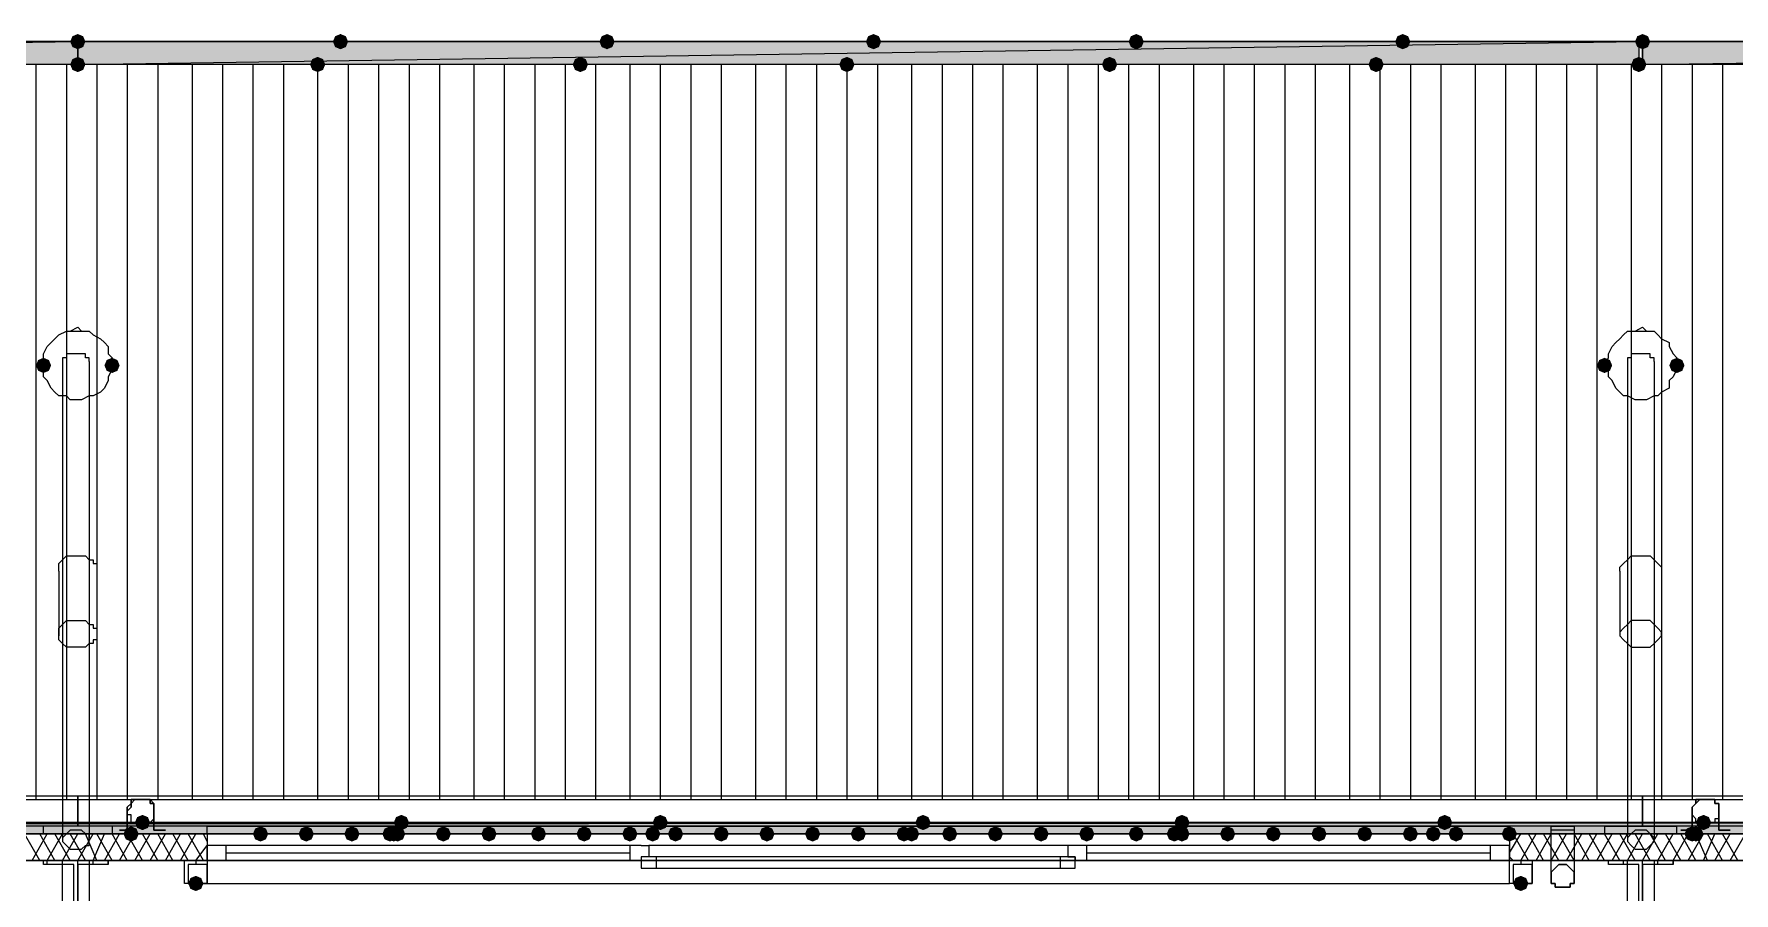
# Model space of a CAD drawing. Header units: millimetres. Extents: x 0 to 420, y 0 to 297.
# Drawn here: x 347.11 to 366.01, y 221.89 to 231.44 of the extents above; entities that cross this region are included whole.
import ezdxf

# ---------------------------------------------------------------- set-up
doc = ezdxf.new("R2010")
doc.units = ezdxf.units.MM

msp = doc.modelspace()

# ---------------------------------------------------------------- hatches: boundary and pattern name
for color, points in [(254, [(347.683667, 231.351667), (347.658796, 231.291871), (347.599, 231.267), (347.539204, 231.291871), (347.514333, 231.351667), (347.539204, 231.411462), (347.599, 231.436333), (347.658796, 231.411463)]), (254, [(350.604667, 231.351667), (350.579796, 231.291871), (350.52, 231.267), (350.460204, 231.291871), (350.435333, 231.351667), (350.460204, 231.411462), (350.52, 231.436333), (350.579796, 231.411463)]), (254, [(353.568, 231.351667), (353.543129, 231.291871), (353.483333, 231.267), (353.423537, 231.291871), (353.398667, 231.351667), (353.423537, 231.411462), (353.483333, 231.436333), (353.543129, 231.411463)]), (254, [(356.531333, 231.351667), (356.506463, 231.291871), (356.446667, 231.267), (356.386871, 231.291871), (356.362, 231.351667), (356.386871, 231.411462), (356.446667, 231.436333), (356.506462, 231.411463)]), (254, [(359.452333, 231.351667), (359.427462, 231.291871), (359.367667, 231.267), (359.307871, 231.291871), (359.283, 231.351667), (359.307871, 231.411462), (359.367667, 231.436333), (359.427462, 231.411463)]), (254, [(362.415667, 231.351667), (362.390796, 231.291871), (362.331, 231.267), (362.271204, 231.291871), (362.246333, 231.351667), (362.271204, 231.411462), (362.331, 231.436333), (362.390796, 231.411463)]), (254, [(365.082667, 231.351667), (365.057796, 231.291871), (364.998, 231.267), (364.938204, 231.291871), (364.913333, 231.351667), (364.938204, 231.411462), (364.998, 231.436333), (365.057796, 231.411463)]), (254, [(347.683667, 231.097667), (347.658796, 231.037871), (347.599, 231.013), (347.539204, 231.037871), (347.514333, 231.097667), (347.539204, 231.157462), (347.599, 231.182333), (347.658796, 231.157463)]), (254, [(350.350667, 231.097667), (350.325796, 231.037871), (350.266, 231.013), (350.206204, 231.037871), (350.181333, 231.097667), (350.206204, 231.157462), (350.266, 231.182333), (350.325796, 231.157463)]), (254, [(353.271667, 231.097667), (353.246796, 231.037871), (353.187, 231.013), (353.127204, 231.037871), (353.102333, 231.097667), (353.127204, 231.157462), (353.187, 231.182333), (353.246796, 231.157463)]), (254, [(356.235, 231.097667), (356.210129, 231.037871), (356.150333, 231.013), (356.090537, 231.037871), (356.065667, 231.097667), (356.090537, 231.157462), (356.150333, 231.182333), (356.210129, 231.157463)]), (254, [(359.156, 231.097667), (359.131129, 231.037871), (359.071333, 231.013), (359.011537, 231.037871), (358.986667, 231.097667), (359.011537, 231.157462), (359.071333, 231.182333), (359.131129, 231.157463)]), (254, [(362.119333, 231.097667), (362.094462, 231.037871), (362.034667, 231.013), (361.974871, 231.037871), (361.95, 231.097667), (361.974871, 231.157462), (362.034667, 231.182333), (362.094462, 231.157463)]), (254, [(365.040333, 231.097667), (365.015463, 231.037871), (364.955667, 231.013), (364.895871, 231.037871), (364.871, 231.097667), (364.895871, 231.157462), (364.955667, 231.182333), (365.015462, 231.157463)]), (7, [(347.302667, 227.753333), (347.277796, 227.693537), (347.218, 227.668667), (347.158204, 227.693537), (347.133333, 227.753333), (347.158204, 227.813129), (347.218, 227.838), (347.277796, 227.813129)]), (7, [(348.064667, 227.753333), (348.039796, 227.693537), (347.98, 227.668667), (347.920204, 227.693537), (347.895333, 227.753333), (347.920204, 227.813129), (347.98, 227.838), (348.039796, 227.813129)]), (7, [(364.659333, 227.753333), (364.634462, 227.693537), (364.574667, 227.668667), (364.514871, 227.693537), (364.49, 227.753333), (364.514871, 227.813129), (364.574667, 227.838), (364.634462, 227.813129)]), (7, [(365.463667, 227.753333), (365.438796, 227.693537), (365.379, 227.668667), (365.319204, 227.693537), (365.294333, 227.753333), (365.319204, 227.813129), (365.379, 227.838), (365.438796, 227.813129)]), (254, [(348.403333, 222.673333), (348.378462, 222.613537), (348.318667, 222.588667), (348.258871, 222.613537), (348.234, 222.673333), (348.258871, 222.733129), (348.318667, 222.758), (348.378462, 222.733129)]), (254, [(351.282, 222.673333), (351.257129, 222.613537), (351.197333, 222.588667), (351.137538, 222.613537), (351.112667, 222.673333), (351.137537, 222.733129), (351.197333, 222.758), (351.257129, 222.733129)]), (254, [(354.160667, 222.673333), (354.135796, 222.613537), (354.076, 222.588667), (354.016204, 222.613537), (353.991333, 222.673333), (354.016204, 222.733129), (354.076, 222.758), (354.135796, 222.733129)]), (254, [(357.081667, 222.673333), (357.056796, 222.613537), (356.997, 222.588667), (356.937204, 222.613537), (356.912333, 222.673333), (356.937204, 222.733129), (356.997, 222.758), (357.056796, 222.733129)]), (254, [(359.960333, 222.673333), (359.935462, 222.613537), (359.875667, 222.588667), (359.815871, 222.613537), (359.791, 222.673333), (359.815871, 222.733129), (359.875667, 222.758), (359.935462, 222.733129)]), (254, [(362.881333, 222.673333), (362.856462, 222.613537), (362.796667, 222.588667), (362.736871, 222.613537), (362.712, 222.673333), (362.736871, 222.733129), (362.796667, 222.758), (362.856462, 222.733129)]), (254, [(365.76, 222.673333), (365.735129, 222.613537), (365.675333, 222.588667), (365.615537, 222.613537), (365.590667, 222.673333), (365.615537, 222.733129), (365.675333, 222.758), (365.735129, 222.733129)]), (254, [(348.276333, 222.546333), (348.251463, 222.486537), (348.191667, 222.461667), (348.131871, 222.486537), (348.107, 222.546333), (348.131871, 222.606129), (348.191667, 222.631), (348.251462, 222.606129)]), (254, [(348.276333, 222.546333), (348.251463, 222.486537), (348.191667, 222.461667), (348.131871, 222.486537), (348.107, 222.546333), (348.131871, 222.606129), (348.191667, 222.631), (348.251462, 222.606129)]), (254, [(348.276333, 222.546333), (348.251463, 222.486537), (348.191667, 222.461667), (348.131871, 222.486537), (348.107, 222.546333), (348.131871, 222.606129), (348.191667, 222.631), (348.251462, 222.606129)]), (7, [(349.715667, 222.546333), (349.690796, 222.486537), (349.631, 222.461667), (349.571204, 222.486537), (349.546333, 222.546333), (349.571204, 222.606129), (349.631, 222.631), (349.690796, 222.606129)]), (7, [(350.223667, 222.546333), (350.198796, 222.486537), (350.139, 222.461667), (350.079204, 222.486537), (350.054333, 222.546333), (350.079204, 222.606129), (350.139, 222.631), (350.198796, 222.606129)]), (7, [(350.731667, 222.546333), (350.706796, 222.486537), (350.647, 222.461667), (350.587204, 222.486537), (350.562333, 222.546333), (350.587204, 222.606129), (350.647, 222.631), (350.706796, 222.606129)]), (254, [(351.155, 222.546333), (351.130129, 222.486537), (351.070333, 222.461667), (351.010538, 222.486537), (350.985667, 222.546333), (351.010537, 222.606129), (351.070333, 222.631), (351.130129, 222.606129)]), (254, [(351.197333, 222.546333), (351.172462, 222.486537), (351.112667, 222.461667), (351.052871, 222.486537), (351.028, 222.546333), (351.052871, 222.606129), (351.112667, 222.631), (351.172462, 222.606129)]), (254, [(351.197333, 222.546333), (351.172462, 222.486537), (351.112667, 222.461667), (351.052871, 222.486537), (351.028, 222.546333), (351.052871, 222.606129), (351.112667, 222.631), (351.172462, 222.606129)]), (7, [(351.239667, 222.546333), (351.214796, 222.486537), (351.155, 222.461667), (351.095204, 222.486537), (351.070333, 222.546333), (351.095204, 222.606129), (351.155, 222.631), (351.214796, 222.606129)]), (7, [(351.747667, 222.546333), (351.722796, 222.486537), (351.663, 222.461667), (351.603204, 222.486537), (351.578333, 222.546333), (351.603204, 222.606129), (351.663, 222.631), (351.722796, 222.606129)]), (7, [(352.255667, 222.546333), (352.230796, 222.486537), (352.171, 222.461667), (352.111204, 222.486537), (352.086333, 222.546333), (352.111204, 222.606129), (352.171, 222.631), (352.230796, 222.606129)]), (7, [(352.806, 222.546333), (352.781129, 222.486537), (352.721333, 222.461667), (352.661538, 222.486537), (352.636667, 222.546333), (352.661537, 222.606129), (352.721333, 222.631), (352.781129, 222.606129)]), (7, [(353.314, 222.546333), (353.289129, 222.486537), (353.229333, 222.461667), (353.169537, 222.486537), (353.144667, 222.546333), (353.169537, 222.606129), (353.229333, 222.631), (353.289129, 222.606129)]), (7, [(353.822, 222.546333), (353.797129, 222.486537), (353.737333, 222.461667), (353.677538, 222.486537), (353.652667, 222.546333), (353.677537, 222.606129), (353.737333, 222.631), (353.797129, 222.606129)]), (254, [(354.076, 222.546333), (354.051129, 222.486537), (353.991333, 222.461667), (353.931537, 222.486537), (353.906667, 222.546333), (353.931537, 222.606129), (353.991333, 222.631), (354.051129, 222.606129)]), (254, [(354.076, 222.546333), (354.051129, 222.486537), (353.991333, 222.461667), (353.931537, 222.486537), (353.906667, 222.546333), (353.931537, 222.606129), (353.991333, 222.631), (354.051129, 222.606129)]), (254, [(354.076, 222.546333), (354.051129, 222.486537), (353.991333, 222.461667), (353.931537, 222.486537), (353.906667, 222.546333), (353.931537, 222.606129), (353.991333, 222.631), (354.051129, 222.606129)]), (7, [(354.33, 222.546333), (354.305129, 222.486537), (354.245333, 222.461667), (354.185538, 222.486537), (354.160667, 222.546333), (354.185537, 222.606129), (354.245333, 222.631), (354.305129, 222.606129)]), (7, [(354.838, 222.546333), (354.813129, 222.486537), (354.753333, 222.461667), (354.693537, 222.486537), (354.668667, 222.546333), (354.693537, 222.606129), (354.753333, 222.631), (354.813129, 222.606129)]), (7, [(355.346, 222.546333), (355.321129, 222.486537), (355.261333, 222.461667), (355.201537, 222.486537), (355.176667, 222.546333), (355.201537, 222.606129), (355.261333, 222.631), (355.321129, 222.606129)]), (7, [(355.854, 222.546333), (355.829129, 222.486537), (355.769333, 222.461667), (355.709538, 222.486537), (355.684667, 222.546333), (355.709537, 222.606129), (355.769333, 222.631), (355.829129, 222.606129)]), (7, [(356.362, 222.546333), (356.337129, 222.486537), (356.277333, 222.461667), (356.217538, 222.486537), (356.192667, 222.546333), (356.217537, 222.606129), (356.277333, 222.631), (356.337129, 222.606129)]), (7, [(356.87, 222.546333), (356.845129, 222.486537), (356.785333, 222.461667), (356.725537, 222.486537), (356.700667, 222.546333), (356.725537, 222.606129), (356.785333, 222.631), (356.845129, 222.606129)]), (254, [(356.954667, 222.546333), (356.929796, 222.486537), (356.87, 222.461667), (356.810204, 222.486537), (356.785333, 222.546333), (356.810204, 222.606129), (356.87, 222.631), (356.929796, 222.606129)]), (254, [(356.954667, 222.546333), (356.929796, 222.486537), (356.87, 222.461667), (356.810204, 222.486537), (356.785333, 222.546333), (356.810204, 222.606129), (356.87, 222.631), (356.929796, 222.606129)]), (254, [(356.954667, 222.546333), (356.929796, 222.486537), (356.87, 222.461667), (356.810204, 222.486537), (356.785333, 222.546333), (356.810204, 222.606129), (356.87, 222.631), (356.929796, 222.606129)]), (7, [(357.378, 222.546333), (357.353129, 222.486537), (357.293333, 222.461667), (357.233538, 222.486537), (357.208667, 222.546333), (357.233537, 222.606129), (357.293333, 222.631), (357.353129, 222.606129)]), (7, [(357.886, 222.546333), (357.861129, 222.486537), (357.801333, 222.461667), (357.741537, 222.486537), (357.716667, 222.546333), (357.741537, 222.606129), (357.801333, 222.631), (357.861129, 222.606129)]), (7, [(358.394, 222.546333), (358.369129, 222.486537), (358.309333, 222.461667), (358.249537, 222.486537), (358.224667, 222.546333), (358.249537, 222.606129), (358.309333, 222.631), (358.369129, 222.606129)]), (7, [(358.902, 222.546333), (358.877129, 222.486537), (358.817333, 222.461667), (358.757538, 222.486537), (358.732667, 222.546333), (358.757537, 222.606129), (358.817333, 222.631), (358.877129, 222.606129)]), (7, [(359.452333, 222.546333), (359.427462, 222.486537), (359.367667, 222.461667), (359.307871, 222.486537), (359.283, 222.546333), (359.307871, 222.606129), (359.367667, 222.631), (359.427462, 222.606129)]), (254, [(359.875667, 222.546333), (359.850796, 222.486537), (359.791, 222.461667), (359.731204, 222.486537), (359.706333, 222.546333), (359.731204, 222.606129), (359.791, 222.631), (359.850796, 222.606129)]), (254, [(359.875667, 222.546333), (359.850796, 222.486537), (359.791, 222.461667), (359.731204, 222.486537), (359.706333, 222.546333), (359.731204, 222.606129), (359.791, 222.631), (359.850796, 222.606129)]), (254, [(359.875667, 222.546333), (359.850796, 222.486537), (359.791, 222.461667), (359.731204, 222.486537), (359.706333, 222.546333), (359.731204, 222.606129), (359.791, 222.631), (359.850796, 222.606129)]), (7, [(359.960333, 222.546333), (359.935462, 222.486537), (359.875667, 222.461667), (359.815871, 222.486537), (359.791, 222.546333), (359.815871, 222.606129), (359.875667, 222.631), (359.935462, 222.606129)]), (7, [(360.468333, 222.546333), (360.443463, 222.486537), (360.383667, 222.461667), (360.323871, 222.486537), (360.299, 222.546333), (360.323871, 222.606129), (360.383667, 222.631), (360.443462, 222.606129)]), (7, [(360.976333, 222.546333), (360.951462, 222.486537), (360.891667, 222.461667), (360.831871, 222.486537), (360.807, 222.546333), (360.831871, 222.606129), (360.891667, 222.631), (360.951462, 222.606129)]), (7, [(361.484333, 222.546333), (361.459462, 222.486537), (361.399667, 222.461667), (361.339871, 222.486537), (361.315, 222.546333), (361.339871, 222.606129), (361.399667, 222.631), (361.459462, 222.606129)]), (7, [(361.992333, 222.546333), (361.967462, 222.486537), (361.907667, 222.461667), (361.847871, 222.486537), (361.823, 222.546333), (361.847871, 222.606129), (361.907667, 222.631), (361.967462, 222.606129)]), (7, [(362.500333, 222.546333), (362.475462, 222.486537), (362.415667, 222.461667), (362.355871, 222.486537), (362.331, 222.546333), (362.355871, 222.606129), (362.415667, 222.631), (362.475462, 222.606129)]), (254, [(362.754333, 222.546333), (362.729462, 222.486537), (362.669667, 222.461667), (362.609871, 222.486537), (362.585, 222.546333), (362.609871, 222.606129), (362.669667, 222.631), (362.729462, 222.606129)]), (254, [(362.754333, 222.546333), (362.729462, 222.486537), (362.669667, 222.461667), (362.609871, 222.486537), (362.585, 222.546333), (362.609871, 222.606129), (362.669667, 222.631), (362.729462, 222.606129)]), (254, [(362.754333, 222.546333), (362.729462, 222.486537), (362.669667, 222.461667), (362.609871, 222.486537), (362.585, 222.546333), (362.609871, 222.606129), (362.669667, 222.631), (362.729462, 222.606129)]), (7, [(363.008333, 222.546333), (362.983462, 222.486537), (362.923667, 222.461667), (362.863871, 222.486537), (362.839, 222.546333), (362.863871, 222.606129), (362.923667, 222.631), (362.983462, 222.606129)]), (7, [(363.601, 222.546333), (363.576129, 222.486537), (363.516333, 222.461667), (363.456537, 222.486537), (363.431667, 222.546333), (363.456537, 222.606129), (363.516333, 222.631), (363.576129, 222.606129)]), (254, [(365.633, 222.546333), (365.608129, 222.486537), (365.548333, 222.461667), (365.488538, 222.486537), (365.463667, 222.546333), (365.488537, 222.606129), (365.548333, 222.631), (365.608129, 222.606129)]), (254, [(365.675333, 222.546333), (365.650463, 222.486537), (365.590667, 222.461667), (365.530871, 222.486537), (365.506, 222.546333), (365.530871, 222.606129), (365.590667, 222.631), (365.650462, 222.606129)]), (254, [(365.675333, 222.546333), (365.650463, 222.486537), (365.590667, 222.461667), (365.530871, 222.486537), (365.506, 222.546333), (365.530871, 222.606129), (365.590667, 222.631), (365.650462, 222.606129)]), (7, [(348.996, 221.996), (348.971129, 221.936204), (348.911333, 221.911333), (348.851537, 221.936204), (348.826667, 221.996), (348.851537, 222.055796), (348.911333, 222.080667), (348.971129, 222.055796)]), (7, [(363.728, 221.996), (363.703129, 221.936204), (363.643333, 221.911333), (363.583538, 221.936204), (363.558667, 221.996), (363.583537, 222.055796), (363.643333, 222.080667), (363.703129, 222.055796)])]:
    msp.add_hatch(color=color).paths.add_polyline_path(points, flags=0)
h = msp.add_hatch(color=7)
h.paths.add_polyline_path([(347.599, 231.097667), (330.2, 231.097667), (347.599, 231.351667)], flags=0)
h.paths.add_polyline_path([(330.2, 231.097667), (347.599, 231.351667), (330.2, 231.351667)], flags=0)
h = msp.add_hatch(color=7)
h.paths.add_polyline_path([(364.955667, 231.097667), (347.599, 231.097667), (364.955667, 231.351667)], flags=0)
h.paths.add_polyline_path([(347.599, 231.097667), (364.955667, 231.351667), (347.599, 231.351667)], flags=0)
h = msp.add_hatch(color=7)
h.paths.add_polyline_path([(382.947333, 231.097667), (364.998, 231.097667), (382.947333, 231.351667)], flags=0)
h.paths.add_polyline_path([(364.998, 231.097667), (382.947333, 231.351667), (364.998, 231.351667)], flags=0)
h = msp.add_hatch(color=7)
h.paths.add_polyline_path([(120.904, 222.673333), (382.947333, 222.673333), (120.904, 222.546333)], flags=0)
h.paths.add_polyline_path([(382.947333, 222.673333), (120.904, 222.546333), (382.947333, 222.546333)], flags=0)

# ---------------------------------------------------------------- linework, layer by layer
at = {"color": 7, "lineweight": 0}
for points in [[(364.955667, 231.351667), (364.955667, 231.097667), (347.599, 231.097667), (347.599, 231.351667), (347.599, 231.097667), (330.2, 231.097667), (330.2, 231.351667), (330.2, 231.097667), (312.801, 231.097667), (312.801, 231.351667), (312.801, 231.097667), (295.402, 231.097667), (295.402, 231.351667), (278.045333, 231.351667), (278.045333, 231.097667), (295.402, 231.097667), (295.402, 231.351667), (312.801, 231.351667), (330.2, 231.351667), (347.599, 231.351667)], [(347.599, 231.097667), (330.2, 231.097667), (347.599, 231.351667)], [(330.2, 231.097667), (347.599, 231.351667), (330.2, 231.351667)], [(364.955667, 231.097667), (347.599, 231.097667), (364.955667, 231.351667)], [(347.599, 231.097667), (364.955667, 231.351667), (347.599, 231.351667)], [(359.113667, 231.351667), (354.584, 231.351667)], [(382.947333, 231.097667), (364.998, 231.097667), (382.947333, 231.351667)], [(364.998, 231.097667), (382.947333, 231.351667), (364.998, 231.351667)], [(383.243667, 231.097667), (383.243667, 222.546333), (382.947333, 222.546333), (382.947333, 231.097667), (364.998, 231.097667), (364.998, 231.351667), (383.243667, 231.351667)], [(382.947333, 230.505), (382.947333, 231.097667), (120.904, 231.097667), (120.904, 230.505), (120.904, 223.52), (120.904, 222.927333), (382.947333, 222.927333), (382.947333, 223.52)], [(347.641333, 227.372333), (347.599, 227.372333), (347.514333, 227.372333), (347.472, 227.414667), (347.387333, 227.414667), (347.345, 227.457), (347.302667, 227.499333), (347.260333, 227.584), (347.218, 227.626333), (347.218, 227.711), (347.218, 227.753333), (347.218, 227.838), (347.218, 227.880333), (347.260333, 227.965), (347.302667, 228.007333), (347.345, 228.049667), (347.387333, 228.092), (347.472, 228.134333), (347.514333, 228.134333), (347.599, 228.134333), (347.641333, 228.134333), (347.726, 228.134333), (347.768333, 228.092), (347.853, 228.049667), (347.895333, 228.007333), (347.937667, 227.965), (347.937667, 227.880333), (347.98, 227.838), (347.98, 227.753333), (347.98, 227.711), (347.937667, 227.626333), (347.937667, 227.584), (347.895333, 227.499333), (347.853, 227.457), (347.768333, 227.414667), (347.726, 227.414667)], [(365.040333, 227.372333), (364.998, 227.372333), (364.913333, 227.372333), (364.828667, 227.414667), (364.786333, 227.414667), (364.744, 227.457), (364.701667, 227.499333), (364.659333, 227.584), (364.617, 227.626333), (364.617, 227.711), (364.574667, 227.753333), (364.617, 227.838), (364.617, 227.880333), (364.659333, 227.965), (364.701667, 228.007333), (364.744, 228.049667), (364.786333, 228.092), (364.828667, 228.134333), (364.913333, 228.134333), (364.998, 228.134333), (365.040333, 228.134333), (365.125, 228.134333), (365.167333, 228.092), (365.209667, 228.049667), (365.294333, 228.007333), (365.294333, 227.965), (365.336667, 227.880333), (365.379, 227.838), (365.379, 227.753333), (365.379, 227.711), (365.336667, 227.626333), (365.294333, 227.584), (365.294333, 227.499333), (365.209667, 227.457), (365.167333, 227.414667), (365.125, 227.414667)], [(347.641333, 224.620667), (347.599, 224.620667), (347.556667, 224.620667), (347.514333, 224.620667), (347.472, 224.620667), (347.429667, 224.663), (347.387333, 224.705333), (347.387333, 224.747667), (347.387333, 224.79), (347.387333, 224.832333), (347.429667, 224.874667), (347.472, 224.917), (347.514333, 224.917), (347.556667, 224.917), (347.599, 224.917), (347.641333, 224.917), (347.683667, 224.917), (347.726, 224.874667), (347.768333, 224.874667), (347.768333, 224.832333), (347.810667, 224.832333), (347.810667, 224.79), (347.810667, 224.747667), (347.810667, 224.705333), (347.768333, 224.705333), (347.768333, 224.663), (347.726, 224.663), (347.683667, 224.620667)], [(364.998, 224.620667), (365.040333, 224.620667), (365.082667, 224.620667), (365.125, 224.663), (365.167333, 224.705333), (365.209667, 224.747667), (365.209667, 224.79), (365.167333, 224.832333), (365.125, 224.874667), (365.082667, 224.917), (365.040333, 224.917), (364.998, 224.917), (364.955667, 224.917), (364.913333, 224.917), (364.871, 224.917), (364.828667, 224.874667), (364.786333, 224.832333), (364.744, 224.79), (364.744, 224.747667), (364.786333, 224.705333), (364.828667, 224.663), (364.871, 224.620667), (364.913333, 224.620667), (364.955667, 224.620667)], [(347.599, 222.631), (330.2, 222.631), (330.2, 222.969667), (347.599, 222.969667)], [(364.998, 222.631), (347.599, 222.631), (347.599, 222.969667), (364.998, 222.969667)], [(348.064667, 222.588667), (348.149333, 222.588667), (348.149333, 222.800333), (348.149333, 222.842667), (348.191667, 222.885), (348.191667, 222.927333), (348.234, 222.927333), (348.276333, 222.927333), (348.318667, 222.927333), (348.361, 222.927333), (348.403333, 222.927333), (348.445667, 222.885), (348.445667, 222.842667), (348.445667, 222.800333), (348.445667, 222.588667), (348.572667, 222.588667), (348.445667, 222.588667), (348.445667, 222.800333), (348.445667, 222.842667), (348.445667, 222.885), (348.403333, 222.885), (348.403333, 222.927333), (348.361, 222.927333), (348.318667, 222.927333), (348.276333, 222.927333), (348.234, 222.927333), (348.191667, 222.885), (348.191667, 222.842667), (348.149333, 222.800333), (348.149333, 222.588667), (348.064667, 222.588667), (348.149333, 222.588667), (348.149333, 222.800333), (348.149333, 222.842667), (348.191667, 222.885), (348.191667, 222.927333), (348.234, 222.927333), (348.276333, 222.927333), (348.318667, 222.927333), (348.361, 222.927333), (348.403333, 222.927333), (348.445667, 222.885), (348.445667, 222.842667), (348.445667, 222.800333), (348.445667, 222.588667), (348.572667, 222.588667), (348.445667, 222.588667), (348.445667, 222.800333), (348.445667, 222.842667), (348.445667, 222.885), (348.403333, 222.885), (348.403333, 222.927333), (348.361, 222.927333), (348.318667, 222.927333), (348.276333, 222.927333), (348.234, 222.927333), (348.191667, 222.885), (348.191667, 222.842667), (348.149333, 222.800333), (348.149333, 222.588667), (348.064667, 222.588667), (348.149333, 222.588667), (348.149333, 222.800333), (348.191667, 222.842667), (348.191667, 222.885), (348.234, 222.927333), (348.276333, 222.927333), (348.318667, 222.927333), (348.361, 222.927333), (348.403333, 222.927333), (348.403333, 222.885), (348.445667, 222.885), (348.445667, 222.842667), (348.445667, 222.800333), (348.445667, 222.588667), (348.572667, 222.588667), (348.445667, 222.588667), (348.445667, 222.800333), (348.445667, 222.842667), (348.445667, 222.885), (348.403333, 222.927333), (348.361, 222.927333), (348.318667, 222.927333), (348.276333, 222.927333), (348.234, 222.927333), (348.191667, 222.927333), (348.191667, 222.885), (348.149333, 222.842667), (348.149333, 222.800333), (348.149333, 222.588667)], [(348.445667, 222.800333), (348.445667, 222.758), (348.445667, 222.715667), (348.403333, 222.673333), (348.361, 222.673333), (348.318667, 222.631), (348.276333, 222.673333), (348.234, 222.673333), (348.191667, 222.673333), (348.191667, 222.715667), (348.191667, 222.758), (348.149333, 222.758), (348.149333, 222.800333), (348.191667, 222.842667), (348.191667, 222.885), (348.234, 222.927333), (348.276333, 222.927333), (348.318667, 222.927333), (348.361, 222.927333), (348.403333, 222.927333), (348.403333, 222.885), (348.445667, 222.885), (348.445667, 222.842667)], [(348.149333, 222.800333), (348.191667, 222.842667), (348.191667, 222.885), (348.234, 222.927333), (348.276333, 222.927333), (348.318667, 222.927333), (348.361, 222.927333), (348.403333, 222.927333), (348.403333, 222.885), (348.445667, 222.885), (348.445667, 222.842667), (348.445667, 222.800333), (348.445667, 222.758), (348.445667, 222.715667), (348.403333, 222.673333), (348.361, 222.673333), (348.318667, 222.631), (348.276333, 222.673333), (348.234, 222.673333), (348.191667, 222.673333), (348.191667, 222.715667), (348.191667, 222.758), (348.149333, 222.758)], [(382.947333, 222.631), (364.998, 222.631), (364.998, 222.969667), (382.947333, 222.969667)], [(365.421333, 222.588667), (365.548333, 222.588667), (365.548333, 222.800333), (365.548333, 222.842667), (365.590667, 222.885), (365.590667, 222.927333), (365.633, 222.927333), (365.675333, 222.927333), (365.717667, 222.927333), (365.76, 222.927333), (365.802333, 222.927333), (365.802333, 222.885), (365.844667, 222.885), (365.844667, 222.842667), (365.844667, 222.800333), (365.844667, 222.588667), (365.971667, 222.588667), (365.844667, 222.588667), (365.844667, 222.800333), (365.844667, 222.842667), (365.844667, 222.885), (365.802333, 222.885), (365.802333, 222.927333), (365.76, 222.927333), (365.717667, 222.927333), (365.675333, 222.927333), (365.633, 222.927333), (365.590667, 222.885), (365.548333, 222.842667), (365.548333, 222.800333), (365.548333, 222.588667), (365.421333, 222.588667), (365.548333, 222.588667), (365.548333, 222.800333), (365.548333, 222.842667), (365.590667, 222.885), (365.590667, 222.927333), (365.633, 222.927333), (365.675333, 222.927333), (365.717667, 222.927333), (365.76, 222.927333), (365.802333, 222.927333), (365.802333, 222.885), (365.844667, 222.885), (365.844667, 222.842667), (365.844667, 222.800333), (365.844667, 222.588667), (365.971667, 222.588667), (365.844667, 222.588667), (365.844667, 222.800333), (365.844667, 222.842667), (365.844667, 222.885), (365.802333, 222.885), (365.802333, 222.927333), (365.76, 222.927333), (365.717667, 222.927333), (365.675333, 222.927333), (365.633, 222.927333), (365.590667, 222.885), (365.548333, 222.842667), (365.548333, 222.800333), (365.548333, 222.588667), (365.421333, 222.588667), (365.548333, 222.588667), (365.548333, 222.800333), (365.548333, 222.842667), (365.590667, 222.885), (365.633, 222.927333), (365.675333, 222.927333), (365.717667, 222.927333), (365.76, 222.927333), (365.802333, 222.927333), (365.802333, 222.885), (365.844667, 222.885), (365.844667, 222.842667), (365.844667, 222.800333), (365.844667, 222.588667), (365.971667, 222.588667), (365.844667, 222.588667), (365.844667, 222.800333), (365.844667, 222.842667), (365.844667, 222.885), (365.802333, 222.885), (365.802333, 222.927333), (365.76, 222.927333), (365.717667, 222.927333), (365.675333, 222.927333), (365.633, 222.927333), (365.590667, 222.927333), (365.590667, 222.885), (365.548333, 222.842667), (365.548333, 222.800333), (365.548333, 222.588667)], [(365.844667, 222.800333), (365.844667, 222.758), (365.844667, 222.715667), (365.802333, 222.715667), (365.802333, 222.673333), (365.76, 222.673333), (365.717667, 222.673333), (365.717667, 222.631), (365.675333, 222.631), (365.675333, 222.673333), (365.633, 222.673333), (365.590667, 222.673333), (365.590667, 222.715667), (365.548333, 222.758), (365.548333, 222.800333), (365.548333, 222.842667), (365.590667, 222.885), (365.633, 222.927333), (365.675333, 222.927333), (365.717667, 222.927333), (365.76, 222.927333), (365.802333, 222.927333), (365.802333, 222.885), (365.844667, 222.885), (365.844667, 222.842667)], [(365.548333, 222.800333), (365.548333, 222.842667), (365.590667, 222.885), (365.633, 222.927333), (365.675333, 222.927333), (365.717667, 222.927333), (365.76, 222.927333), (365.802333, 222.927333), (365.802333, 222.885), (365.844667, 222.885), (365.844667, 222.842667), (365.844667, 222.800333), (365.844667, 222.758), (365.844667, 222.715667), (365.802333, 222.715667), (365.802333, 222.673333), (365.76, 222.673333), (365.717667, 222.673333), (365.717667, 222.631), (365.675333, 222.631), (365.675333, 222.673333), (365.633, 222.673333), (365.590667, 222.673333), (365.590667, 222.715667), (365.548333, 222.758)], [(120.904, 222.673333), (382.947333, 222.673333), (120.904, 222.546333)], [(382.947333, 222.673333), (120.904, 222.546333), (382.947333, 222.546333)], [(120.904, 222.673333), (120.904, 222.546333), (382.947333, 222.546333), (382.947333, 222.673333)], [(347.599, 222.377), (347.641333, 222.377), (347.683667, 222.419333), (347.726, 222.419333), (347.726, 222.461667), (347.726, 222.504), (347.726, 222.546333), (347.683667, 222.546333), (347.641333, 222.588667), (347.599, 222.588667), (347.556667, 222.588667), (347.514333, 222.588667), (347.472, 222.546333), (347.429667, 222.504), (347.429667, 222.461667), (347.472, 222.419333), (347.514333, 222.377), (347.556667, 222.377)], [(363.982, 222.631), (364.024333, 222.631), (364.066667, 222.631), (364.109, 222.631), (364.151333, 222.631), (364.193667, 222.631), (364.236, 222.631), (364.236, 222.588667), (364.193667, 222.588667), (364.151333, 222.588667), (364.109, 222.588667), (364.066667, 222.588667), (364.024333, 222.588667), (363.982, 222.588667)], [(364.998, 222.377), (365.040333, 222.377), (365.082667, 222.419333), (365.125, 222.461667), (365.125, 222.504), (365.082667, 222.546333), (365.040333, 222.588667), (364.998, 222.588667), (364.955667, 222.588667), (364.913333, 222.588667), (364.871, 222.546333), (364.828667, 222.504), (364.828667, 222.461667), (364.871, 222.419333), (364.913333, 222.377), (364.955667, 222.377)], [(349.038333, 222.25), (349.038333, 222.419333)], [(353.864333, 222.165333), (354.033667, 222.165333), (354.033667, 222.292333), (353.864333, 222.292333)], [(358.690333, 222.292333), (358.521, 222.292333), (358.521, 222.165333), (358.690333, 222.165333)], [(363.516333, 222.25), (363.516333, 222.419333)], [(394.335, 222.25), (260.265333, 222.25), (260.265333, 191.219667), (243.586, 191.219667), (243.586, 222.25), (109.516333, 222.25), (109.516333, 105.579333), (243.586, 105.579333), (243.586, 136.609667), (260.265333, 136.609667), (260.265333, 105.579333), (394.335, 105.579333)], [(347.937667, 221.530333), (347.218, 221.530333), (347.556667, 221.530333), (347.556667, 222.207667), (347.218, 222.207667), (347.218, 222.25), (347.937667, 222.25), (347.937667, 222.207667), (347.599, 222.207667), (347.599, 221.530333)], [(348.784333, 222.25), (349.038333, 222.25), (349.038333, 221.996), (348.784333, 221.996)], [(348.826667, 222.207667), (348.826667, 221.996), (349.038333, 221.996), (349.038333, 222.207667)], [(363.516333, 222.25), (363.770333, 222.25), (363.770333, 221.996), (363.516333, 221.996)], [(363.558667, 222.207667), (363.558667, 221.996), (363.770333, 221.996), (363.770333, 222.207667)], [(363.982, 222.080667), (363.982, 222.038333), (363.982, 221.996), (364.024333, 221.996), (364.024333, 221.953667), (364.066667, 221.953667), (364.109, 221.953667), (364.151333, 221.953667), (364.193667, 221.953667), (364.193667, 221.996), (364.236, 221.996), (364.236, 222.038333), (364.236, 222.080667), (364.236, 222.123), (364.193667, 222.165333), (364.151333, 222.207667), (364.109, 222.207667), (364.066667, 222.207667), (364.024333, 222.165333), (363.982, 222.123), (363.982, 222.080667), (363.982, 222.123), (364.024333, 222.165333), (364.066667, 222.207667), (364.109, 222.207667), (364.151333, 222.207667), (364.193667, 222.165333), (364.236, 222.123), (364.236, 222.080667), (364.236, 222.038333), (364.236, 221.996), (364.193667, 221.996), (364.193667, 221.953667), (364.151333, 221.953667), (364.109, 221.953667), (364.066667, 221.953667), (364.024333, 221.953667), (364.024333, 221.996), (363.982, 221.996), (363.982, 222.038333)], [(364.236, 222.080667), (364.236, 222.038333), (364.236, 221.996), (364.193667, 221.996), (364.193667, 221.953667), (364.151333, 221.953667), (364.109, 221.953667), (364.066667, 221.953667), (364.024333, 221.953667), (364.024333, 221.996), (363.982, 221.996), (363.982, 222.038333), (363.982, 222.080667), (363.982, 222.123), (364.024333, 222.165333), (364.066667, 222.207667), (364.109, 222.207667), (364.151333, 222.207667), (364.193667, 222.165333), (364.236, 222.123)], [(365.336667, 221.530333), (364.617, 221.530333), (364.955667, 221.530333), (364.955667, 222.207667), (364.617, 222.207667), (364.617, 222.25), (365.336667, 222.25), (365.336667, 222.207667), (364.998, 222.207667), (364.998, 221.530333)]]:
    msp.add_lwpolyline(points, close=True, dxfattribs=at)
for points in [[(347.599, 231.351667), (330.2, 231.351667)], [(364.955667, 231.351667), (347.599, 231.351667)], [(354.584, 231.351667), (359.113667, 231.351667)], [(382.947333, 231.351667), (364.998, 231.351667)], [(347.218, 227.753333), (347.218, 227.838), (347.218, 227.880333), (347.260333, 227.965), (347.302667, 228.007333), (347.345, 228.049667), (347.387333, 228.092), (347.472, 228.134333), (347.514333, 228.134333), (347.599, 228.176667), (347.641333, 228.134333), (347.726, 228.134333), (347.768333, 228.092), (347.853, 228.049667), (347.895333, 228.007333), (347.937667, 227.965), (347.937667, 227.880333), (347.98, 227.838), (347.98, 227.753333)], [(364.574667, 227.753333), (364.617, 227.838), (364.617, 227.880333), (364.659333, 227.965), (364.701667, 228.007333), (364.744, 228.049667), (364.786333, 228.092), (364.828667, 228.134333), (364.913333, 228.134333), (364.998, 228.176667), (365.040333, 228.134333), (365.125, 228.134333), (365.167333, 228.092), (365.209667, 228.049667), (365.294333, 228.007333), (365.294333, 227.965), (365.336667, 227.880333), (365.379, 227.838), (365.379, 227.753333)], [(347.726, 227.795667), (347.726, 227.838), (347.683667, 227.838), (347.683667, 227.880333), (347.641333, 227.880333), (347.599, 227.880333), (347.556667, 227.880333), (347.514333, 227.880333), (347.472, 227.880333), (347.472, 227.838), (347.429667, 227.838), (347.429667, 227.795667)], [(347.429667, 227.795667), (347.429667, 222.504)], [(347.726, 227.795667), (347.726, 222.504)], [(365.125, 227.795667), (365.125, 227.838), (365.082667, 227.838), (365.082667, 227.880333), (365.040333, 227.880333), (364.998, 227.880333), (364.955667, 227.880333), (364.913333, 227.880333), (364.871, 227.880333), (364.871, 227.838), (364.828667, 227.838), (364.828667, 227.795667)], [(364.828667, 227.795667), (364.828667, 222.504)], [(365.125, 227.795667), (365.125, 222.504)], [(347.387333, 225.467333), (347.387333, 225.509667), (347.387333, 225.552), (347.429667, 225.594333), (347.472, 225.636667), (347.514333, 225.636667), (347.556667, 225.636667), (347.599, 225.636667), (347.641333, 225.636667), (347.683667, 225.636667), (347.726, 225.594333), (347.768333, 225.594333), (347.768333, 225.552), (347.810667, 225.552), (347.810667, 225.509667), (347.810667, 225.467333)], [(364.744, 225.467333), (364.744, 225.509667), (364.786333, 225.552), (364.828667, 225.594333), (364.871, 225.636667), (364.913333, 225.636667), (364.955667, 225.636667), (364.998, 225.636667), (365.040333, 225.636667), (365.082667, 225.636667), (365.125, 225.594333), (365.167333, 225.552), (365.209667, 225.509667), (365.209667, 225.467333)], [(347.387333, 225.467333), (347.387333, 224.747667)], [(347.810667, 225.467333), (347.810667, 224.747667)], [(364.744, 225.467333), (364.744, 224.747667)], [(365.209667, 225.467333), (365.209667, 224.747667)], [(120.904, 222.546333), (382.947333, 222.546333), (120.904, 222.546333), (382.947333, 222.546333)], [(120.904, 222.546333), (382.947333, 222.546333)], [(120.904, 222.546333), (382.947333, 222.546333)], [(349.038333, 222.546333), (346.117333, 222.546333)], [(347.175667, 222.25), (347.006333, 222.546333)], [(347.091, 222.25), (347.260333, 222.546333)], [(347.345, 222.25), (347.175667, 222.546333)], [(347.98, 222.631), (347.937667, 222.631), (347.895333, 222.631), (347.853, 222.631), (347.768333, 222.631), (347.726, 222.631), (347.641333, 222.631), (347.599, 222.631), (347.514333, 222.631), (347.472, 222.631), (347.387333, 222.631), (347.345, 222.631), (347.302667, 222.631), (347.260333, 222.631), (347.218, 222.631)], [(347.98, 222.631), (347.98, 222.546333), (347.937667, 222.546333), (347.895333, 222.546333), (347.853, 222.546333), (347.768333, 222.546333), (347.726, 222.546333), (347.641333, 222.546333), (347.599, 222.546333), (347.514333, 222.546333), (347.472, 222.546333), (347.387333, 222.546333), (347.345, 222.546333), (347.302667, 222.546333), (347.260333, 222.546333), (347.218, 222.546333), (347.218, 222.631)], [(347.260333, 222.25), (347.429667, 222.546333)], [(347.514333, 222.25), (347.345, 222.546333)], [(347.429667, 222.25), (347.599, 222.546333)], [(347.683667, 222.25), (347.514333, 222.546333)], [(347.599, 222.25), (347.768333, 222.546333)], [(347.810667, 222.25), (347.683667, 222.546333)], [(347.768333, 222.25), (347.895333, 222.546333)], [(347.98, 222.25), (347.810667, 222.546333)], [(347.895333, 222.25), (348.064667, 222.546333)], [(348.149333, 222.25), (347.98, 222.546333)], [(348.064667, 222.25), (348.234, 222.546333)], [(348.318667, 222.25), (348.149333, 222.546333)], [(348.234, 222.25), (348.403333, 222.546333)], [(348.488, 222.25), (348.318667, 222.546333)], [(348.403333, 222.25), (348.572667, 222.546333)], [(348.657333, 222.25), (348.488, 222.546333)], [(348.572667, 222.25), (348.742, 222.546333)], [(348.826667, 222.25), (348.657333, 222.546333)], [(348.742, 222.25), (348.911333, 222.546333)], [(348.996, 222.25), (348.826667, 222.546333)], [(349.038333, 222.461667), (348.996, 222.546333)], [(349.038333, 222.546333), (349.038333, 222.631), (363.516333, 222.631), (363.516333, 222.546333)], [(349.038333, 222.546333), (349.038333, 222.419333), (349.038333, 222.25)], [(349.038333, 222.546333), (349.038333, 222.419333)], [(363.516333, 222.334667), (363.643333, 222.546333)], [(363.516333, 222.546333), (363.516333, 222.419333), (363.516333, 222.25)], [(363.516333, 222.546333), (363.516333, 222.419333)], [(366.437333, 222.546333), (363.516333, 222.546333)], [(363.728, 222.25), (363.558667, 222.546333)], [(363.643333, 222.25), (363.812667, 222.546333)], [(363.897333, 222.25), (363.728, 222.546333)], [(363.812667, 222.25), (363.982, 222.546333)], [(364.066667, 222.25), (363.897333, 222.546333)], [(363.982, 222.080667), (363.982, 222.631)], [(363.982, 222.25), (364.151333, 222.546333)], [(364.236, 222.25), (364.066667, 222.546333)], [(364.151333, 222.25), (364.320667, 222.546333)], [(364.236, 222.631), (364.236, 222.080667)], [(364.405333, 222.25), (364.236, 222.546333)], [(364.320667, 222.25), (364.49, 222.546333)], [(364.574667, 222.25), (364.405333, 222.546333)], [(364.49, 222.25), (364.659333, 222.546333)], [(364.574667, 222.631), (364.617, 222.631), (364.659333, 222.631), (364.701667, 222.631), (364.744, 222.631), (364.786333, 222.631), (364.828667, 222.631), (364.913333, 222.631), (364.998, 222.631), (365.040333, 222.631), (365.125, 222.631), (365.167333, 222.631), (365.209667, 222.631), (365.294333, 222.631), (365.336667, 222.631), (365.379, 222.631)], [(364.574667, 222.631), (364.574667, 222.546333), (364.617, 222.546333), (364.659333, 222.546333), (364.701667, 222.546333), (364.744, 222.546333), (364.786333, 222.546333), (364.828667, 222.546333), (364.913333, 222.546333), (364.998, 222.546333), (365.040333, 222.546333), (365.125, 222.546333), (365.167333, 222.546333), (365.209667, 222.546333), (365.294333, 222.546333), (365.336667, 222.546333), (365.379, 222.546333), (365.379, 222.631)], [(364.744, 222.25), (364.574667, 222.546333)], [(364.659333, 222.25), (364.828667, 222.546333)], [(364.913333, 222.25), (364.744, 222.546333)], [(364.828667, 222.25), (364.998, 222.546333)], [(365.082667, 222.25), (364.913333, 222.546333)], [(364.998, 222.25), (365.167333, 222.546333)], [(365.252, 222.25), (365.082667, 222.546333)], [(365.167333, 222.25), (365.336667, 222.546333)], [(365.421333, 222.25), (365.252, 222.546333)], [(365.336667, 222.25), (365.506, 222.546333)], [(365.590667, 222.25), (365.421333, 222.546333)], [(365.506, 222.25), (365.675333, 222.546333)], [(365.717667, 222.25), (365.590667, 222.546333)], [(365.675333, 222.25), (365.802333, 222.546333)], [(365.887, 222.25), (365.717667, 222.546333)], [(365.802333, 222.25), (365.971667, 222.546333)], [(366.056333, 222.25), (365.887, 222.546333)], [(365.971667, 222.25), (366.141, 222.546333)], [(348.911333, 222.25), (349.038333, 222.419333)], [(349.038333, 222.25), (349.25, 222.25), (349.25, 222.419333), (349.038333, 222.419333)], [(353.737333, 222.419333), (349.25, 222.419333)], [(349.25, 222.334667), (353.737333, 222.334667)], [(353.864333, 222.419333), (353.737333, 222.419333), (353.737333, 222.25), (353.864333, 222.25)], [(353.864333, 222.419333), (353.949, 222.419333), (353.949, 222.292333), (353.864333, 222.292333), (353.864333, 222.25)], [(358.605667, 222.419333), (353.949, 222.419333)], [(358.521, 222.292333), (354.033667, 222.292333)], [(358.732667, 222.419333), (358.605667, 222.419333), (358.605667, 222.292333), (358.690333, 222.292333), (358.690333, 222.25), (358.732667, 222.25)], [(358.732667, 222.25), (358.817333, 222.25), (358.817333, 222.419333), (358.732667, 222.419333)], [(363.304667, 222.419333), (358.817333, 222.419333)], [(358.817333, 222.334667), (363.304667, 222.334667)], [(363.516333, 222.419333), (363.304667, 222.419333), (363.304667, 222.25), (363.516333, 222.25)], [(363.558667, 222.25), (363.516333, 222.292333)], [(346.117333, 222.25), (349.038333, 222.25)], [(347.260333, 222.207667), (347.260333, 222.25)], [(347.429667, 222.207667), (347.429667, 222.25)], [(347.599, 221.530333), (347.599, 222.25)], [(347.768333, 222.207667), (347.768333, 222.25)], [(347.937667, 222.207667), (347.937667, 222.25)], [(348.911333, 222.25), (348.911333, 222.207667)], [(356.277333, 222.25), (349.038333, 222.25), (349.038333, 222.123)], [(356.277333, 222.25), (349.038333, 222.25), (349.038333, 222.123)], [(349.038333, 222.25), (363.516333, 222.25)], [(349.038333, 222.123), (349.038333, 221.996), (356.277333, 221.996)], [(349.038333, 222.123), (349.038333, 221.996), (356.277333, 221.996)], [(349.25, 222.25), (353.737333, 222.25)], [(354.033667, 222.25), (358.521, 222.25)], [(354.033667, 222.165333), (358.521, 222.165333)], [(354.033667, 222.165333), (358.521, 222.165333)], [(363.516333, 222.123), (363.516333, 222.25), (356.277333, 222.25)], [(363.516333, 222.123), (363.516333, 222.25), (356.277333, 222.25)], [(356.277333, 221.996), (363.516333, 221.996), (363.516333, 222.123)], [(356.277333, 221.996), (363.516333, 221.996), (363.516333, 222.123)], [(358.817333, 222.25), (363.304667, 222.25)], [(363.516333, 222.25), (366.437333, 222.25)], [(363.643333, 222.25), (363.643333, 222.207667)], [(364.617, 222.207667), (364.617, 222.25)], [(364.786333, 222.207667), (364.786333, 222.25)], [(364.998, 221.530333), (364.998, 222.25)], [(365.167333, 222.207667), (365.167333, 222.25)], [(365.336667, 222.207667), (365.336667, 222.25)]]:
    msp.add_lwpolyline(points, dxfattribs=at)
at = {"color": 253, "lineweight": 0}
for points in [[(347.133333, 231.097667), (347.133333, 222.927333)], [(347.472, 231.097667), (347.472, 222.927333)], [(347.810667, 231.097667), (347.810667, 222.927333)], [(348.149333, 231.097667), (348.149333, 222.927333)], [(348.488, 231.097667), (348.488, 222.927333)], [(348.869, 231.097667), (348.869, 222.927333)], [(349.207667, 231.097667), (349.207667, 222.927333)], [(349.546333, 231.097667), (349.546333, 222.927333)], [(349.885, 231.097667), (349.885, 222.927333)], [(350.266, 231.097667), (350.266, 222.927333)], [(350.604667, 231.097667), (350.604667, 222.927333)], [(350.943333, 231.097667), (350.943333, 222.927333)], [(351.282, 231.097667), (351.282, 222.927333)], [(351.620667, 231.097667), (351.620667, 222.927333)], [(352.001667, 231.097667), (352.001667, 222.927333)], [(352.340333, 231.097667), (352.340333, 222.927333)], [(352.679, 231.097667), (352.679, 222.927333)], [(353.017667, 231.097667), (353.017667, 222.927333)], [(353.356333, 231.097667), (353.356333, 222.927333)], [(353.737333, 231.097667), (353.737333, 222.927333)], [(354.076, 231.097667), (354.076, 222.927333)], [(354.414667, 231.097667), (354.414667, 222.927333)], [(354.753333, 231.097667), (354.753333, 222.927333)], [(355.134333, 231.097667), (355.134333, 222.927333)], [(355.473, 231.097667), (355.473, 222.927333)], [(355.811667, 231.097667), (355.811667, 222.927333)], [(356.150333, 231.097667), (356.150333, 222.927333)], [(356.489, 231.097667), (356.489, 222.927333)], [(356.87, 231.097667), (356.87, 222.927333)], [(357.208667, 231.097667), (357.208667, 222.927333)], [(357.547333, 231.097667), (357.547333, 222.927333)], [(357.886, 231.097667), (357.886, 222.927333)], [(358.267, 231.097667), (358.267, 222.927333)], [(358.605667, 231.097667), (358.605667, 222.927333)], [(358.944333, 231.097667), (358.944333, 222.927333)], [(359.283, 231.097667), (359.283, 222.927333)], [(359.621667, 231.097667), (359.621667, 222.927333)], [(360.002667, 231.097667), (360.002667, 222.927333)], [(360.341333, 231.097667), (360.341333, 222.927333)], [(360.68, 231.097667), (360.68, 222.927333)], [(361.018667, 231.097667), (361.018667, 222.927333)], [(361.357333, 231.097667), (361.357333, 222.927333)], [(361.738333, 231.097667), (361.738333, 222.927333)], [(362.077, 231.097667), (362.077, 222.927333)], [(362.415667, 231.097667), (362.415667, 222.927333)], [(362.754333, 231.097667), (362.754333, 222.927333)], [(363.135333, 231.097667), (363.135333, 222.927333)], [(363.474, 231.097667), (363.474, 222.927333)], [(363.812667, 231.097667), (363.812667, 222.927333)], [(364.151333, 231.097667), (364.151333, 222.927333)], [(364.49, 231.097667), (364.49, 222.927333)], [(364.871, 231.097667), (364.871, 222.927333)], [(365.209667, 231.097667), (365.209667, 222.927333)], [(365.548333, 231.097667), (365.548333, 222.927333)], [(365.887, 231.097667), (365.887, 222.927333)]]:
    msp.add_lwpolyline(points, dxfattribs=at)
at = {"color": 43, "lineweight": 0}
for points in [[(347.429667, 222.25), (330.327, 222.25), (330.327, 187.748333), (347.429667, 187.748333)], [(364.828667, 187.748333), (364.828667, 222.25), (347.726, 222.25), (347.726, 187.748333)], [(365.125, 222.25), (365.125, 187.748333), (394.335, 187.748333), (394.335, 222.25)]]:
    msp.add_lwpolyline(points, close=True, dxfattribs=at)

doc.saveas('drawing.dxf')
